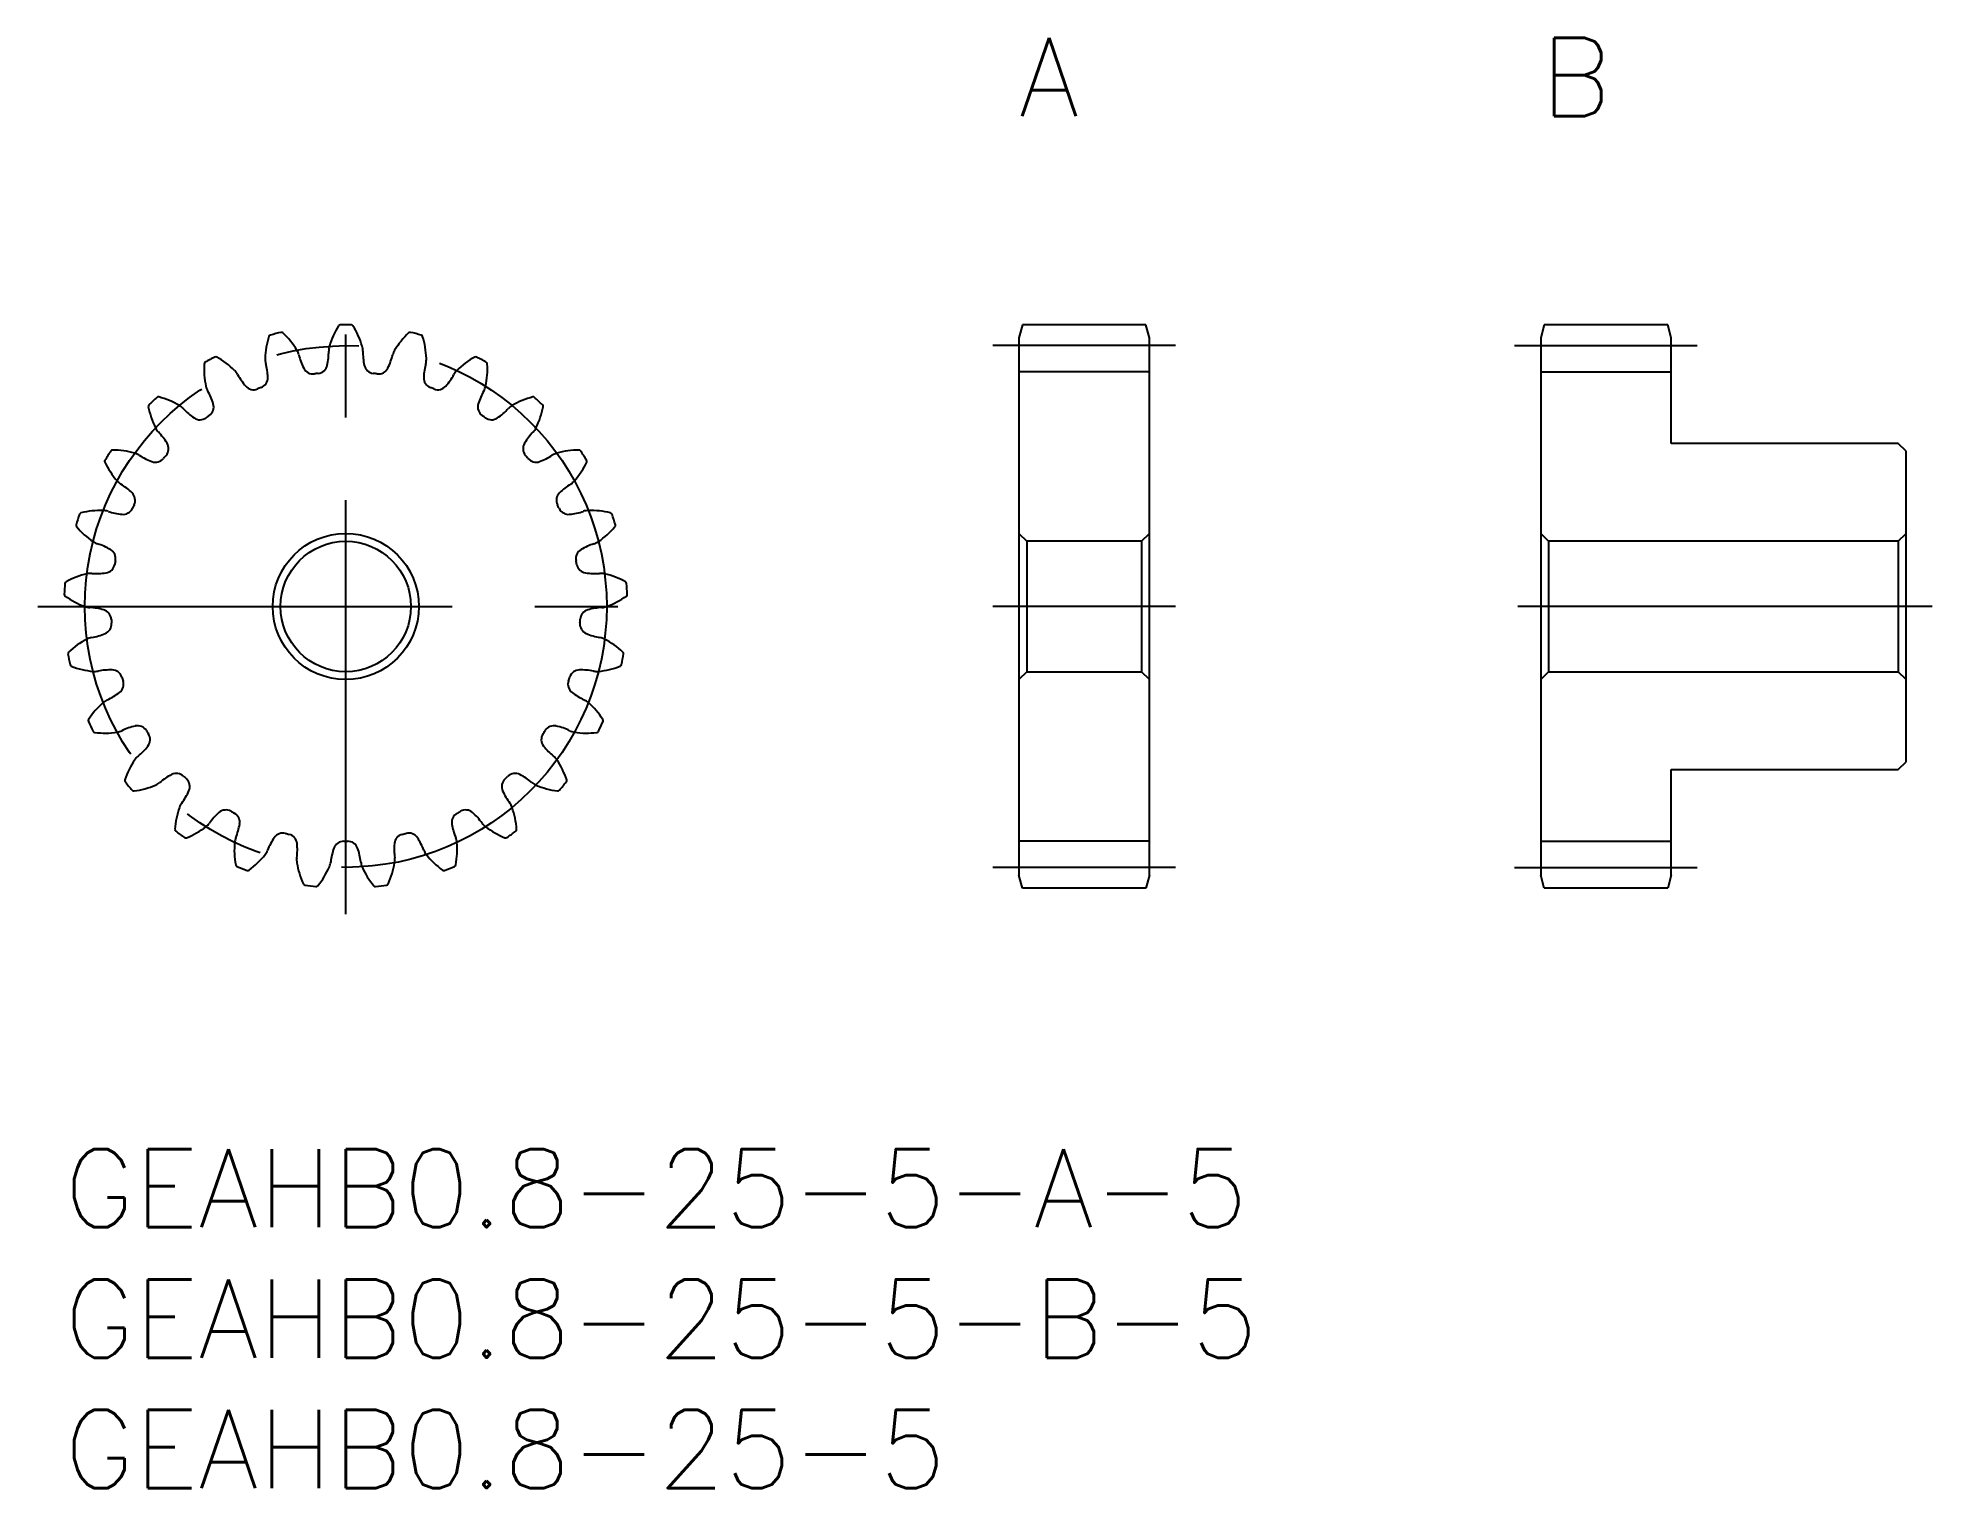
# Model space of a CAD drawing. Extents: x -1 to 71.6, y -13 to 42.6.
import ezdxf

# ---------------------------------------------------------------- set-up
doc = ezdxf.new("R2010")
doc.units = 0
doc.header["$LTSCALE"] = 0.5
doc.linetypes.add('CENTER', pattern=[50.8, 31.75, -6.35, 6.35, -6.35])
for name, color, linetype in [('MSM_CENTER', 1, 'CENTER'), ('MSM_CONTINUOUS', 7, 'CONTINUOUS'), ('MSM_PART_NUMBER', 7, 'CONTINUOUS')]:
    doc.layers.add(name, color=color, linetype=linetype)
doc.styles.get("Standard").update_dxf_attribs({"font": 'txt.shx', "height": 1, "bigfont": 'bigfont.shx'})

# ---------------------------------------------------------------- blocks, each defined once
blk = doc.blocks.new('*U3')
at = {"layer": 'MSM_PART_NUMBER'}
blk.add_text('A', height=3, dxfattribs=at).set_placement((36.6, 39.6))
blk = doc.blocks.new('*U4')
at = {"layer": 'MSM_PART_NUMBER'}
blk.add_text('B', height=3, dxfattribs=at).set_placement((56.6, 39.6))
blk = doc.blocks.new('*U5')
at = {"layer": 'MSM_PART_NUMBER'}
blk.add_text('GEAHB0.8-25-5-A-5', height=3, dxfattribs=at).set_placement((0, -3))
blk = doc.blocks.new('*U6')
at = {"layer": 'MSM_PART_NUMBER'}
blk.add_text('GEAHB0.8-25-5-B-5', height=3, dxfattribs=at).set_placement((0, -8))
blk = doc.blocks.new('*U7')
at = {"layer": 'MSM_PART_NUMBER'}
blk.add_text('GEAHB0.8-25-5', height=3, dxfattribs=at).set_placement((0, -13))

msp = doc.modelspace()

# ---------------------------------------------------------------- linework, layer by layer
at = {"layer": 'MSM_CENTER'}
for p, q in [((10.8, 9), (10.8, 32.6)), ((42.6, 30.8), (35.6, 30.8)), ((55.6, 30.8), (62.6, 30.8)), ((-1, 20.8), (22.6, 20.8)), ((42.6, 20.8), (35.6, 20.8)), ((71.6, 20.8), (55.6, 20.8)), ((42.6, 10.8), (35.6, 10.8)), ((55.6, 10.8), (62.6, 10.8))]:
    msp.add_line(p, q, dxfattribs=at)
msp.add_circle((10.8, 20.8), 10, dxfattribs=at)
at = {"layer": 'MSM_CONTINUOUS'}
for p, q in [((36.734, 31.6), (36.6, 31.1)), ((41.466, 31.6), (36.734, 31.6)), ((41.6, 31.1), (41.466, 31.6)), ((56.734, 31.6), (56.6, 31.1)), ((61.466, 31.6), (56.734, 31.6)), ((61.6, 31.1), (61.466, 31.6)), ((36.6, 31.1), (36.6, 10.5)), ((41.6, 10.5), (41.6, 31.1)), ((56.6, 31.1), (56.6, 10.5)), ((61.6, 27.05), (61.6, 31.1)), ((41.6, 29.8), (36.6, 29.8)), ((56.6, 29.8), (61.6, 29.8)), ((70.3, 27.05), (61.6, 27.05)), ((70.6, 26.75), (70.3, 27.05)), ((70.6, 14.85), (70.6, 26.75)), ((36.6, 23.6), (36.9, 23.3)), ((36.9, 23.3), (36.9, 18.3)), ((41.3, 23.3), (36.9, 23.3)), ((41.3, 23.3), (41.6, 23.6)), ((41.3, 23.3), (41.3, 18.3)), ((56.6, 23.6), (56.9, 23.3)), ((56.9, 23.3), (56.9, 18.3)), ((70.3, 23.3), (56.9, 23.3)), ((70.3, 23.3), (70.6, 23.6)), ((70.3, 23.3), (70.3, 18.3)), ((36.9, 18.3), (36.6, 18)), ((36.9, 18.3), (41.3, 18.3)), ((41.6, 18), (41.3, 18.3)), ((56.9, 18.3), (56.6, 18)), ((56.9, 18.3), (70.3, 18.3)), ((70.6, 18), (70.3, 18.3)), ((61.6, 10.5), (61.6, 14.55)), ((61.6, 14.55), (70.3, 14.55)), ((70.3, 14.55), (70.6, 14.85)), ((41.6, 11.8), (36.6, 11.8)), ((56.6, 11.8), (61.6, 11.8)), ((36.734, 10), (36.6, 10.5)), ((41.6, 10.5), (41.466, 10)), ((56.734, 10), (56.6, 10.5)), ((61.6, 10.5), (61.466, 10)), ((41.466, 10), (36.734, 10)), ((61.466, 10), (56.734, 10))]:
    msp.add_line(p, q, dxfattribs=at)
for radius in [2.8, 2.5]:
    msp.add_circle((10.8, 20.8), radius, dxfattribs=at)
for centre, radius, start, end in [((10.8, 20.8), 10.8, 103.28645, 105.51355), ((8.336, 31.233), 0.08, 46.54258, 103.28643), ((6.242, 29.023), 3.125, 30.8, 46.54258), ((13.17, 29.898), 3.125, 147.85742, 163.6), ((10.592, 31.518), 0.08, 91.11355, 147.85745), ((10.8, 20.8), 10.8, 88.88645, 91.11355), ((11.008, 31.518), 0.08, 32.14258, 88.88643), ((8.43, 29.898), 3.125, 16.4, 32.14258), ((15.358, 29.023), 3.125, 133.45742, 149.2), ((13.264, 31.233), 0.08, 76.71355, 133.45744), ((10.8, 20.8), 10.8, 74.48645, 76.71355), ((10.833, 30.202), 3.125, 162.25742, 178), ((7.933, 31.129), 0.08, 105.51355, 162.25745), ((8.364, 30.288), 0.655, 14.06174, 30.80009), ((7.646, 30.577), 2.5, 347.86118, 0.33833), ((10.8, 30.595), 0.655, 163.59991, 180.33826), ((10.8, 30.595), 0.655, 359.66174, 16.40009), ((13.954, 30.577), 2.5, 179.66167, 192.13882), ((13.236, 30.288), 0.655, 149.19992, 165.93826), ((13.667, 31.129), 0.08, 17.74258, 74.48645), ((10.767, 30.202), 3.125, 2, 17.74258), ((8.494, 29.914), 3.125, 176.65742, 192.4), ((5.454, 30.092), 0.08, 119.91355, 176.65744), ((10.8, 20.8), 10.8, 117.68645, 119.91355), ((5.819, 30.293), 0.08, 60.94258, 117.68644), ((4.34, 27.631), 3.125, 45.2, 60.94258), ((6.081, 29.384), 0.655, 28.46174, 45.20009), ((8.364, 30.288), 0.655, 177.99991, 194.73826), ((5.313, 29.485), 2.5, 2.26118, 14.73833), ((11.424, 31.054), 2.5, 194.06167, 206.53882), ((9.545, 30.116), 0.4, 206.53881, 277.67097), ((9.699, 30.135), 0.4, 276.72904, 347.86119), ((11.901, 30.135), 0.4, 192.13881, 263.27097), ((12.055, 30.116), 0.4, 262.32905, 333.46119), ((10.176, 31.054), 2.5, 333.46118, 345.93833), ((16.287, 29.485), 2.5, 165.26167, 177.73882), ((13.236, 30.288), 0.655, 345.26174, 2.00009), ((15.519, 29.384), 0.655, 134.79992, 151.53826), ((17.26, 27.631), 3.125, 119.05742, 134.8), ((15.781, 30.293), 0.08, 62.31355, 119.05743), ((10.8, 20.8), 10.8, 60.08645, 62.31355), ((13.106, 29.914), 3.125, 347.6, 3.34258), ((16.146, 30.092), 0.08, 3.34258, 60.08645), ((6.081, 29.384), 0.655, 192.39991, 209.13826), ((3.326, 27.848), 2.5, 16.66118, 29.13833), ((8.854, 30.887), 2.5, 208.46167, 220.93882), ((7.268, 29.511), 0.4, 220.93881, 292.07097), ((10.8, 20.8), 9, 111.12903, 112.07097), ((7.412, 29.568), 0.4, 291.12904, 2.26119), ((10.8, 20.8), 9, 96.72903, 97.67097), ((10.8, 20.8), 9, 82.32903, 83.27097), ((14.188, 29.568), 0.4, 177.73881, 248.87097), ((10.8, 20.8), 9, 67.92903, 68.87097), ((14.332, 29.511), 0.4, 247.92905, 319.06119), ((12.746, 30.887), 2.5, 319.06118, 331.53833), ((18.274, 27.848), 2.5, 150.86167, 163.33882), ((15.519, 29.384), 0.655, 330.86174, 347.60009), ((3.311, 28.47), 0.08, 134.31355, 191.05744), ((6.3, 29.054), 3.125, 191.05742, 206.8), ((10.8, 20.8), 10.8, 132.08645, 134.31355), ((3.615, 28.756), 0.08, 75.34258, 132.08644), ((2.844, 25.81), 3.125, 59.6, 75.34258), ((4.095, 27.941), 0.655, 42.86174, 59.60008), ((6.407, 30.086), 2.5, 222.86167, 235.33882), ((5.338, 28.45), 0.4, 305.52904, 16.66119), ((16.262, 28.45), 0.4, 163.33881, 234.47099), ((15.193, 30.086), 2.5, 304.66118, 317.13833), ((17.505, 27.941), 0.655, 120.39992, 137.13826), ((18.756, 25.81), 3.125, 104.65742, 120.4), ((17.985, 28.756), 0.08, 47.91355, 104.65744), ((10.8, 20.8), 10.8, 45.68645, 47.91355), ((15.3, 29.054), 3.125, 333.2, 348.94258), ((18.289, 28.47), 0.08, 348.94258, 45.68645), ((4.095, 27.941), 0.655, 206.79991, 223.53826), ((5.212, 28.359), 0.4, 235.33881, 306.47097), ((10.8, 20.8), 9, 125.52903, 126.47097), ((10.8, 20.8), 9, 53.52903, 54.47097), ((16.388, 28.359), 0.4, 233.52905, 304.66119), ((17.505, 27.941), 0.655, 316.46174, 333.20009), ((1.808, 25.768), 2.5, 31.06118, 43.53833), ((3.607, 26.851), 0.4, 319.92904, 31.06119), ((17.993, 26.851), 0.4, 148.93881, 220.07099), ((19.792, 25.768), 2.5, 136.46167, 148.93881), ((1.639, 26.367), 0.08, 148.71355, 205.45744), ((4.388, 27.676), 3.125, 205.45742, 221.2), ((10.8, 20.8), 10.8, 146.48645, 148.71355), ((1.862, 26.719), 0.08, 89.74258, 146.48645), ((1.848, 23.674), 3.125, 74, 89.74258), ((2.529, 26.049), 0.655, 57.26174, 74.00009), ((4.235, 28.702), 2.5, 237.26167, 249.73882), ((3.508, 26.732), 0.4, 249.73881, 320.87097), ((10.8, 20.8), 9, 139.92903, 140.87097), ((10.8, 20.8), 9, 39.12903, 40.07097), ((18.092, 26.732), 0.4, 219.12905, 290.26119), ((17.365, 28.702), 2.5, 290.26118, 302.73833), ((19.071, 26.049), 0.655, 105.99992, 122.73826), ((19.752, 23.674), 3.125, 90.25742, 106), ((17.212, 27.676), 3.125, 318.8, 334.54258), ((19.738, 26.719), 0.08, 33.51355, 90.25744), ((10.8, 20.8), 10.8, 31.28645, 33.51355), ((19.961, 26.367), 0.08, 334.54258, 31.28645), ((2.529, 26.049), 0.655, 221.19991, 237.93826), ((0.855, 23.375), 2.5, 45.46118, 57.93833), ((20.745, 23.375), 2.5, 122.06167, 134.53882), ((19.071, 26.049), 0.655, 302.06174, 318.80009), ((2.328, 24.872), 0.4, 334.32904, 45.46119), ((10.8, 20.8), 9, 154.32903, 155.27097), ((19.272, 24.872), 0.4, 134.53881, 205.67099), ((10.8, 20.8), 9, 24.72903, 25.67097), ((10.8, 20.8), 10.8, 160.88645, 163.11356), ((0.671, 24.31), 0.08, 104.14258, 160.88645), ((1.415, 21.357), 3.125, 88.4, 104.14258), ((1.484, 23.827), 0.655, 71.66174, 88.40009), ((2.476, 26.821), 2.5, 251.66167, 264.13882), ((2.262, 24.732), 0.4, 264.13881, 335.27097), ((19.338, 24.732), 0.4, 204.72904, 275.86119), ((19.124, 26.821), 2.5, 275.86118, 288.33833), ((20.116, 23.827), 0.655, 91.59992, 108.33826), ((20.185, 21.357), 3.125, 75.85742, 91.6), ((20.929, 24.31), 0.08, 19.11355, 75.85744), ((10.8, 20.8), 10.8, 16.88645, 19.11355), ((0.542, 23.914), 0.08, 163.1137, 219.85744), ((2.88, 25.865), 3.125, 219.85742, 235.6), ((1.484, 23.827), 0.655, 235.59991, 252.33826), ((20.116, 23.827), 0.655, 287.66174, 304.40009), ((18.72, 25.865), 3.125, 304.4, 320.14258), ((21.058, 23.914), 0.08, 320.14258, 16.88645), ((0.527, 20.821), 2.5, 59.86118, 72.33833), ((1.581, 22.637), 0.4, 348.72904, 59.86119), ((10.8, 20.8), 9, 168.72903, 169.67097), ((20.019, 22.637), 0.4, 120.13881, 191.27097), ((10.8, 20.8), 9, 10.32903, 11.27097), ((21.073, 20.821), 2.5, 107.66167, 120.13882), ((1.571, 19.006), 3.125, 102.8, 118.54258), ((1.024, 21.415), 0.655, 86.06174, 102.80009), ((1.241, 24.562), 2.5, 266.06167, 278.53882), ((1.552, 22.485), 0.4, 278.53881, 349.67097), ((20.048, 22.485), 0.4, 190.32904, 261.46119), ((20.359, 24.562), 2.5, 261.46118, 273.93833), ((20.576, 21.415), 0.655, 77.19992, 93.93826), ((20.029, 19.006), 3.125, 61.45742, 77.2), ((10.8, 20.8), 10.8, 175.28645, 177.51356), ((0.09, 21.265), 0.08, 177.5137, 234.25744), ((0.116, 21.681), 0.08, 118.54254, 175.28645), ((1.869, 23.737), 3.125, 234.25742, 250), ((19.731, 23.737), 3.125, 290, 305.74258), ((21.484, 21.681), 0.08, 4.71355, 61.45744), ((21.51, 21.265), 0.08, 305.74258, 2.48645), ((10.8, 20.8), 10.8, 2.48645, 4.71355), ((1.024, 21.415), 0.655, 249.99991, 266.73826), ((0.844, 18.266), 2.5, 74.26118, 86.73833), ((1.414, 20.287), 0.4, 3.12904, 74.26119), ((20.186, 20.287), 0.4, 105.73881, 176.87097), ((20.756, 18.266), 2.5, 93.26167, 105.73882), ((20.576, 21.415), 0.655, 273.26174, 290.00009), ((1.178, 18.965), 0.655, 100.46174, 117.20009), ((0.605, 22.067), 2.5, 280.46167, 292.93882), ((1.424, 20.133), 0.4, 292.93881, 4.07097), ((10.8, 20.8), 9, 183.12903, 184.07097), ((20.176, 20.133), 0.4, 175.92904, 247.06119), ((10.8, 20.8), 9, 355.92903, 356.87097), ((20.995, 22.067), 2.5, 247.06118, 259.53833), ((20.422, 18.965), 0.655, 62.79992, 79.53826), ((0.233, 18.996), 0.08, 132.94258, 189.68645), ((10.8, 20.8), 10.8, 189.68645, 191.91355), ((2.307, 16.767), 3.125, 117.2, 132.94258), ((19.293, 16.767), 3.125, 47.05742, 62.8), ((10.8, 20.8), 10.8, 348.08645, 350.31355), ((21.367, 18.996), 0.08, 350.31355, 47.05744), ((0.311, 18.587), 0.08, 191.91355, 248.65744), ((1.419, 21.423), 3.125, 248.65742, 264.4), ((1.178, 18.965), 0.655, 264.39991, 281.13826), ((1.787, 15.869), 2.5, 88.66118, 101.13833), ((1.836, 17.969), 0.4, 17.52904, 88.66119), ((19.764, 17.969), 0.4, 91.33881, 162.47097), ((19.813, 15.869), 2.5, 78.86167, 91.33882), ((20.422, 18.965), 0.655, 258.86174, 275.60009), ((20.181, 21.423), 3.125, 275.6, 291.34258), ((21.289, 18.587), 0.08, 291.34258, 348.08645), ((0.611, 19.491), 2.5, 294.86167, 307.33882), ((1.884, 17.822), 0.4, 307.33881, 18.47097), ((10.8, 20.8), 9, 197.52903, 198.47097), ((19.716, 17.822), 0.4, 161.52904, 232.66119), ((10.8, 20.8), 9, 341.52903, 342.47097), ((20.989, 19.491), 2.5, 232.66118, 245.13833), ((3.577, 14.782), 3.125, 131.6, 147.34258), ((1.937, 16.629), 0.655, 114.86174, 131.60009), ((19.663, 16.629), 0.655, 48.39992, 65.13826), ((18.023, 14.782), 3.125, 32.65742, 48.4), ((1.013, 16.425), 0.08, 147.34254, 204.08645), ((10.8, 20.8), 10.8, 204.08645, 206.31356), ((1.191, 16.048), 0.08, 206.3137, 263.05744), ((1.559, 19.071), 3.125, 263.05742, 278.8), ((1.937, 16.629), 0.655, 278.79991, 295.53826), ((3.297, 13.783), 2.5, 103.06118, 115.53833), ((2.822, 15.829), 0.4, 31.92904, 103.06119), ((10.8, 20.8), 9, 211.92903, 212.87097), ((10.8, 20.8), 9, 327.12903, 328.07097), ((18.778, 15.829), 0.4, 76.93881, 148.07097), ((18.303, 13.783), 2.5, 64.46167, 76.93882), ((19.663, 16.629), 0.655, 244.46174, 261.20009), ((20.041, 19.071), 3.125, 261.2, 276.94258), ((20.409, 16.048), 0.08, 276.94258, 333.68645), ((10.8, 20.8), 10.8, 333.68645, 335.91355), ((20.587, 16.425), 0.08, 335.91355, 32.65744), ((1.256, 16.999), 2.5, 309.26167, 321.73882), ((2.905, 15.698), 0.4, 321.73881, 32.87097), ((18.695, 15.698), 0.4, 147.12904, 218.26119), ((20.344, 16.999), 2.5, 218.26118, 230.73833), ((5.301, 13.175), 3.125, 146, 161.74258), ((3.252, 14.556), 0.655, 129.26174, 146.00009), ((18.348, 14.556), 0.655, 33.99992, 50.73826), ((16.299, 13.175), 3.125, 18.25742, 34), ((2.409, 14.129), 0.08, 161.74254, 218.48645), ((10.8, 20.8), 10.8, 218.48645, 220.71355), ((2.279, 16.827), 3.125, 277.45742, 293.2), ((3.252, 14.556), 0.655, 293.19991, 309.93826), ((5.278, 12.137), 2.5, 117.46118, 129.93833), ((4.309, 14.001), 0.4, 46.32904, 117.46119), ((10.8, 20.8), 9, 226.32903, 227.27097), ((4.422, 13.895), 0.4, 336.13881, 47.27097), ((17.178, 13.895), 0.4, 132.72904, 203.86119), ((10.8, 20.8), 9, 312.72903, 313.67097), ((17.291, 14.001), 0.4, 62.53881, 133.67097), ((16.322, 12.137), 2.5, 50.06167, 62.53882), ((18.348, 14.556), 0.655, 230.06174, 246.80009), ((19.321, 16.827), 3.125, 246.8, 262.54258), ((10.8, 20.8), 10.8, 319.28645, 321.51355), ((19.191, 14.129), 0.08, 321.51355, 18.25744), ((2.674, 13.808), 0.08, 220.71341, 277.45744), ((7.37, 12.047), 3.125, 160.4, 176.14258), ((5.042, 12.875), 0.655, 143.66174, 160.40009), ((2.501, 14.745), 2.5, 323.66167, 336.13882), ((19.099, 14.745), 2.5, 203.86118, 216.33833), ((16.558, 12.875), 0.655, 19.59992, 36.33826), ((14.23, 12.047), 3.125, 3.85742, 19.6), ((18.926, 13.808), 0.08, 262.54254, 319.28645), ((3.535, 14.833), 3.125, 291.85742, 307.6), ((5.042, 12.875), 0.655, 307.59991, 324.33826), ((7.605, 11.036), 2.5, 131.86118, 144.33833), ((6.204, 12.6), 0.4, 60.72904, 131.86119), ((10.8, 20.8), 9, 240.72903, 241.67097), ((6.339, 12.526), 0.4, 350.53881, 61.67097), ((4.268, 12.871), 2.5, 338.06167, 350.53882), ((15.261, 12.526), 0.4, 118.32904, 189.46119), ((17.332, 12.871), 2.5, 189.46118, 201.93833), ((10.8, 20.8), 9, 298.32903, 299.27097), ((15.396, 12.6), 0.4, 48.13881, 119.27097), ((13.995, 11.036), 2.5, 35.66167, 48.13882), ((16.558, 12.875), 0.655, 215.66174, 232.40009), ((18.065, 14.833), 3.125, 232.4, 248.14258), ((4.332, 12.251), 0.08, 176.14258, 232.88645), ((10.8, 20.8), 10.8, 232.88645, 235.11355), ((4.669, 12.007), 0.08, 235.11341, 291.85744), ((9.654, 11.469), 3.125, 174.8, 190.54258), ((7.194, 11.692), 0.655, 158.06174, 174.80009), ((10.134, 10.548), 2.5, 146.26118, 158.73833), ((8.388, 11.715), 0.4, 75.12904, 146.26119), ((10.8, 20.8), 9, 255.12903, 256.07097), ((8.537, 11.676), 0.4, 4.93881, 76.07097), ((6.445, 11.496), 2.5, 352.46167, 4.93882), ((10.723, 11.4), 0.4, 89.52904, 160.66119), ((10.8, 20.8), 9, 269.52903, 270.47097), ((10.877, 11.4), 0.4, 19.33881, 90.47097), ((15.155, 11.496), 2.5, 175.06118, 187.53833), ((13.063, 11.676), 0.4, 103.92904, 175.06119), ((10.8, 20.8), 9, 283.92903, 284.87097), ((13.212, 11.715), 0.4, 33.73881, 104.87097), ((11.466, 10.548), 2.5, 21.26167, 33.73882), ((14.406, 11.692), 0.655, 5.19992, 21.93826), ((11.946, 11.469), 3.125, 349.45742, 5.2), ((16.931, 12.007), 0.08, 248.14258, 304.88645), ((10.8, 20.8), 10.8, 304.88645, 307.11355), ((17.268, 12.251), 0.08, 307.11355, 3.85744), ((6.661, 10.911), 0.08, 190.54254, 247.28645), ((5.247, 13.213), 3.125, 306.25742, 322), ((7.194, 11.692), 0.655, 321.99991, 338.73826), ((9.572, 11.082), 0.655, 172.46174, 189.20009), ((12.011, 11.477), 3.125, 189.2, 204.94258), ((9.572, 11.082), 0.655, 336.39991, 353.13826), ((12.704, 10.705), 2.5, 160.66118, 173.13833), ((8.896, 10.705), 2.5, 6.86167, 19.33882), ((12.028, 11.082), 0.655, 186.86174, 203.60009), ((9.589, 11.477), 3.125, 335.05742, 350.8), ((12.028, 11.082), 0.655, 350.79991, 7.53826), ((14.406, 11.692), 0.655, 201.26174, 218.00009), ((16.353, 13.213), 3.125, 218, 233.74258), ((14.939, 10.911), 0.08, 292.71341, 349.45744), ((10.8, 20.8), 10.8, 247.28645, 249.51355), ((7.048, 10.758), 0.08, 249.51341, 306.25744), ((7.308, 12.071), 3.125, 320.65742, 336.4), ((14.292, 12.071), 3.125, 203.6, 219.34258), ((14.552, 10.758), 0.08, 233.74258, 290.48645), ((10.8, 20.8), 10.8, 290.48645, 292.71355), ((9.25, 10.193), 0.08, 204.94254, 261.68645), ((10.8, 20.8), 10.8, 261.68645, 263.91355), ((9.663, 10.14), 0.08, 263.91355, 320.65744), ((11.937, 10.14), 0.08, 219.34254, 276.08645), ((10.8, 20.8), 10.8, 276.08645, 278.31355), ((12.35, 10.193), 0.08, 278.31355, 335.05744)]:
    msp.add_arc(centre, radius, start, end, dxfattribs=at)

# ---------------------------------------------------------------- block references
for name in ['*U3', '*U4', '*U5', '*U6', '*U7']:
    msp.add_blockref(name, (0, 0), dxfattribs=at)

doc.saveas('drawing.dxf')
